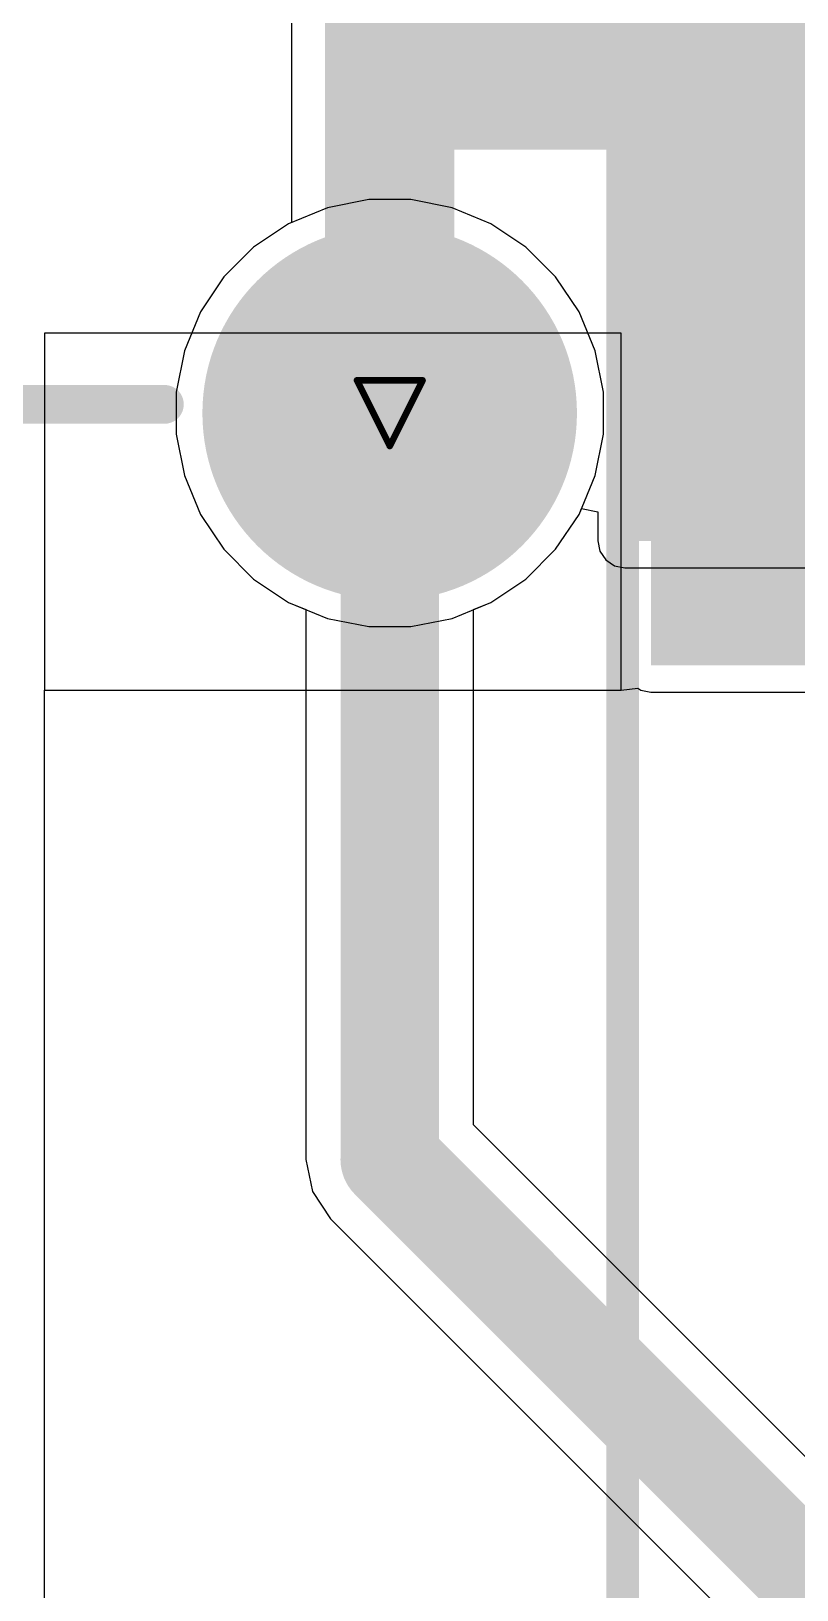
# Model space of a CAD drawing. Header units: inches. Extents: x -7 to 5163, y -3 to 5149.
# Drawn here: x 182.71 to 188.63, y 135.81 to 147.85 of the extents above; entities that cross this region are included whole.
import ezdxf

# ---------------------------------------------------------------- set-up
doc = ezdxf.new("R2010")
doc.units = ezdxf.units.IN
for name, color, linetype in [('Bottom Layer', 5, 'Continuous'), ('Bottom Solder', 6, 'Continuous'), ('Drill Drawing', 1, 'Continuous'), ('GND', 76, 'Continuous'), ('Multi-Layer', 9, 'Continuous'), ('Pad Holes', 156, 'Continuous'), ('PWR', 16, 'Continuous'), ('Top Layer', 1, 'Continuous'), ('Top Overlay', 2, 'Continuous'), ('Top Solder', 216, 'Continuous')]:
    doc.layers.add(name, color=color, linetype=linetype)

# ---------------------------------------------------------------- blocks, each defined once
blk = doc.blocks.new('SRD_05VDC_SL_C_10')
at = {"layer": 'Bottom Layer'}
h = blk.add_hatch(color=5, dxfattribs=at)
edge = h.paths.add_edge_path()
edge.add_arc((7.1, -5.999), 1.397, 0, 360)
at = {"layer": 'Bottom Solder'}
h = blk.add_hatch(color=6, dxfattribs=at)
edge = h.paths.add_edge_path()
edge.add_arc((7.1, -5.999), 1.448, 0, 360)
at = {"layer": 'GND'}
h = blk.add_hatch(color=76, dxfattribs=at)
edge = h.paths.add_edge_path()
edge.add_arc((7.1, -5.999), 1.397, 0, 360)
at = {"layer": 'Multi-Layer'}
h = blk.add_hatch(color=9, dxfattribs=at)
edge = h.paths.add_edge_path()
edge.add_arc((7.1, -5.999), 1.397, 0, 360)
at = {"layer": 'Pad Holes'}
h = blk.add_hatch(color=7, dxfattribs=at)
edge = h.paths.add_edge_path()
edge.add_arc((7.1, -5.999), 0.762, 0, 360)
at = {"layer": 'PWR'}
h = blk.add_hatch(color=16, dxfattribs=at)
edge = h.paths.add_edge_path()
edge.add_arc((7.1, -5.999), 1.397, 0, 360)
at = {"layer": 'Top Layer'}
h = blk.add_hatch(color=1, dxfattribs=at)
edge = h.paths.add_edge_path()
edge.add_arc((7.1, -5.999), 1.397, 0, 360)
at = {"layer": 'Top Solder'}
h = blk.add_hatch(color=216, dxfattribs=at)
edge = h.paths.add_edge_path()
edge.add_arc((7.1, -5.999), 1.448, 0, 360)
at = {"layer": 'Top Overlay'}
for points in [[(7.168, -0.312, 0.3, 0.3, 0), (7.168, -4.257, 0.3, 0.3, 0)], [(-8.699, -7.8, 0.254, 0.254, 0), (10.501, -7.8, 0.254, 0.254, 0)]]:
    blk.add_lwpolyline(points, format="xyseb", dxfattribs=at)
blk.add_lwpolyline([(7.093, -4.257, 0.15, 0.15, 1), (7.243, -4.257, 0.15, 0.15, 1)], format="xyseb", close=True, dxfattribs=at)

msp = doc.modelspace()

# ---------------------------------------------------------------- hatches: boundary and pattern name
at = {"layer": 'Bottom Layer'}
for points in [[(185.91, 146.939), (190.271, 146.939), (190.271, 157.328), (185.91, 157.328)], [(187.503, 142.951), (190.304, 142.951), (190.304, 157.328), (187.503, 157.328)], [(187.503, 142.951), (194.716, 142.951), (194.716, 148.901), (187.503, 148.901)]]:
    msp.add_hatch(color=5, dxfattribs=at).paths.add_polyline_path(points)
at = {"layer": 'Top Layer'}
for points in [[(187.3, 143.914), (190.703, 143.914), (190.703, 157.328), (187.3, 157.328)], [(187.909, 143.914), (191.16, 143.914), (191.16, 147.648), (187.909, 147.648)], [(187.909, 146.948), (196.774, 146.948), (196.774, 147.648), (187.909, 147.648)], [(187.909, 143.914), (196.774, 143.914), (196.774, 144.648), (187.909, 144.648)]]:
    msp.add_hatch(color=1, dxfattribs=at).paths.add_polyline_path(points)

# ---------------------------------------------------------------- linework, layer by layer
at = {"layer": 'Bottom Layer'}
for p, q in [((182.815, 145.52), (182.815, 142.76)), ((187.274, 145.52), (182.815, 145.52)), ((187.274, 142.76), (187.274, 145.52)), ((182.815, 142.76), (187.274, 142.76)), ((182.815, 71.738), (182.815, 142.76)), ((182.815, 142.76), (187.274, 142.76)), ((187.274, 142.76), (187.401, 142.775)), ((187.274, 142.76), (187.274, 142.76)), ((187.274, 142.76), (187.274, 142.76)), ((187.401, 142.775), (187.424, 142.76)), ((187.424, 142.76), (187.503, 142.744)), ((187.503, 142.744), (194.716, 142.744))]:
    msp.add_line(p, q, dxfattribs=at)
at = {"layer": 'Drill Drawing'}
for points in [[(185.23, 145.155, 0.0508, 0.0508, 0), (185.738, 145.155, 0.0508, 0.0508, 0)], [(185.23, 145.155, 0.0508, 0.0508, 0), (185.484, 144.647, 0.0508, 0.0508, 0)], [(185.484, 144.647, 0.0508, 0.0508, 0), (185.738, 145.155, 0.0508, 0.0508, 0)]]:
    msp.add_lwpolyline(points, format="xyseb", dxfattribs=at)
for points in [[(185.217, 145.155, 0.0254, 0.0254, 1), (185.242, 145.155, 0.0254, 0.0254, 1)], [(185.217, 145.155, 0.0254, 0.0254, 1), (185.242, 145.155, 0.0254, 0.0254, 1)], [(185.725, 145.155, 0.0254, 0.0254, 1), (185.75, 145.155, 0.0254, 0.0254, 1)], [(185.725, 145.155, 0.0254, 0.0254, 1), (185.75, 145.155, 0.0254, 0.0254, 1)], [(185.471, 144.647, 0.0254, 0.0254, 1), (185.496, 144.647, 0.0254, 0.0254, 1)], [(185.471, 144.647, 0.0254, 0.0254, 1), (185.496, 144.647, 0.0254, 0.0254, 1)]]:
    msp.add_lwpolyline(points, format="xyseb", close=True, dxfattribs=at)
at = {"layer": 'GND'}
for p, q in [((185.321, 146.553), (185.002, 146.489)), ((185.646, 146.553), (185.321, 146.553)), ((185.965, 146.489), (185.646, 146.553)), ((185.002, 146.489), (184.702, 146.365)), ((186.266, 146.365), (185.965, 146.489)), ((184.702, 146.365), (184.431, 146.184)), ((186.536, 146.184), (186.266, 146.365)), ((184.431, 146.184), (184.201, 145.954)), ((186.766, 145.954), (186.536, 146.184)), ((184.201, 145.954), (184.021, 145.684)), ((186.947, 145.684), (186.766, 145.954)), ((184.021, 145.684), (183.896, 145.383)), ((187.071, 145.383), (186.947, 145.684)), ((183.896, 145.383), (183.833, 145.064)), ((187.135, 145.064), (187.071, 145.383)), ((183.833, 145.064), (183.833, 144.739)), ((187.135, 144.739), (187.135, 145.064)), ((183.833, 144.739), (183.896, 144.42)), ((187.071, 144.42), (187.135, 144.739)), ((183.896, 144.42), (184.021, 144.119)), ((186.947, 144.119), (187.071, 144.42)), ((184.021, 144.119), (184.201, 143.849)), ((186.766, 143.849), (186.947, 144.119)), ((184.201, 143.849), (184.431, 143.619)), ((186.536, 143.619), (186.766, 143.849)), ((184.431, 143.619), (184.702, 143.438)), ((186.266, 143.438), (186.536, 143.619)), ((184.702, 143.438), (185.002, 143.314)), ((185.965, 143.314), (186.266, 143.438)), ((185.002, 143.314), (185.321, 143.251)), ((185.321, 143.251), (185.646, 143.251)), ((185.646, 143.251), (185.965, 143.314))]:
    msp.add_line(p, q, dxfattribs=at)
at = {"layer": 'PWR'}
for p, q in [((185.321, 146.553), (185.002, 146.489)), ((185.646, 146.553), (185.321, 146.553)), ((185.965, 146.489), (185.646, 146.553)), ((185.002, 146.489), (184.702, 146.365)), ((186.266, 146.365), (185.965, 146.489)), ((184.702, 146.365), (184.431, 146.184)), ((186.536, 146.184), (186.266, 146.365)), ((184.431, 146.184), (184.201, 145.954)), ((186.766, 145.954), (186.536, 146.184)), ((184.201, 145.954), (184.021, 145.684)), ((186.947, 145.684), (186.766, 145.954)), ((184.021, 145.684), (183.896, 145.383)), ((187.071, 145.383), (186.947, 145.684)), ((183.896, 145.383), (183.833, 145.064)), ((187.135, 145.064), (187.071, 145.383)), ((183.833, 145.064), (183.833, 144.739)), ((187.135, 144.739), (187.135, 145.064)), ((183.833, 144.739), (183.896, 144.42)), ((187.071, 144.42), (187.135, 144.739)), ((183.896, 144.42), (184.021, 144.119)), ((186.947, 144.119), (187.071, 144.42)), ((184.021, 144.119), (184.201, 143.849)), ((186.766, 143.849), (186.947, 144.119)), ((184.201, 143.849), (184.431, 143.619)), ((186.536, 143.619), (186.766, 143.849)), ((184.431, 143.619), (184.702, 143.438)), ((186.266, 143.438), (186.536, 143.619)), ((184.702, 143.438), (185.002, 143.314)), ((185.965, 143.314), (186.266, 143.438)), ((185.002, 143.314), (185.321, 143.251)), ((185.321, 143.251), (185.646, 143.251)), ((185.646, 143.251), (185.965, 143.314))]:
    msp.add_line(p, q, dxfattribs=at)
at = {"layer": 'Top Layer'}
for p, q in [((184.723, 152.425), (184.723, 146.374)), ((184.723, 146.374), (184.702, 146.365)), ((184.702, 146.365), (184.431, 146.184)), ((184.431, 146.184), (184.201, 145.954)), ((184.201, 145.954), (184.021, 145.684)), ((184.021, 145.684), (183.896, 145.383)), ((183.896, 145.383), (183.833, 145.064)), ((183.833, 145.064), (183.833, 144.739)), ((183.833, 144.739), (183.896, 144.42)), ((183.896, 144.42), (184.021, 144.119)), ((184.021, 144.119), (184.201, 143.849)), ((186.766, 143.849), (186.947, 144.119)), ((186.947, 144.119), (186.965, 144.164)), ((186.965, 144.164), (187.092, 144.139)), ((187.092, 144.139), (187.092, 143.914)), ((184.201, 143.849), (184.431, 143.619)), ((186.536, 143.619), (186.766, 143.849)), ((187.092, 143.914), (187.108, 143.834)), ((187.108, 143.834), (187.153, 143.767)), ((187.153, 143.767), (187.22, 143.722)), ((187.22, 143.722), (187.3, 143.706)), ((184.431, 143.619), (184.702, 143.438)), ((186.266, 143.438), (186.536, 143.619)), ((187.3, 143.706), (196.612, 143.706)), ((184.702, 143.438), (184.836, 143.383)), ((184.836, 143.383), (184.836, 139.133)), ((186.131, 143.383), (186.266, 143.438)), ((186.131, 139.401), (186.131, 143.383)), ((196.238, 129.294), (186.131, 139.401)), ((184.836, 139.133), (184.886, 138.885)), ((184.886, 138.885), (185.026, 138.675)), ((185.026, 138.675), (195.133, 128.568))]:
    msp.add_line(p, q, dxfattribs=at)
for points in [[(185.484, 144.901, 1, 1, 0), (185.484, 152.74, 1, 1, 0)], [(185.484, 139.133, 0.762, 0.762, 0), (185.484, 144.901, 0.762, 0.762, 0)], [(185.484, 139.133, 0.762, 0.762, 0), (195.78, 128.836, 0.762, 0.762, 0)]]:
    msp.add_lwpolyline(points, format="xyseb", dxfattribs=at)
for points in [[(185.234, 144.901, 0.5, 0.5, 1), (185.734, 144.901, 0.5, 0.5, 1)], [(185.293, 144.901, 0.381, 0.381, 1), (185.674, 144.901, 0.381, 0.381, 1)], [(185.293, 139.133, 0.381, 0.381, 1), (185.674, 139.133, 0.381, 0.381, 1)], [(185.293, 139.133, 0.381, 0.381, 1), (185.674, 139.133, 0.381, 0.381, 1)]]:
    msp.add_lwpolyline(points, format="xyseb", close=True, dxfattribs=at)

# ---------------------------------------------------------------- block references
at = {"rotation": 90}
msp.add_blockref('SRD_05VDC_SL_C_10', (179.484, 137.801), dxfattribs=at)

doc.saveas('drawing.dxf')
